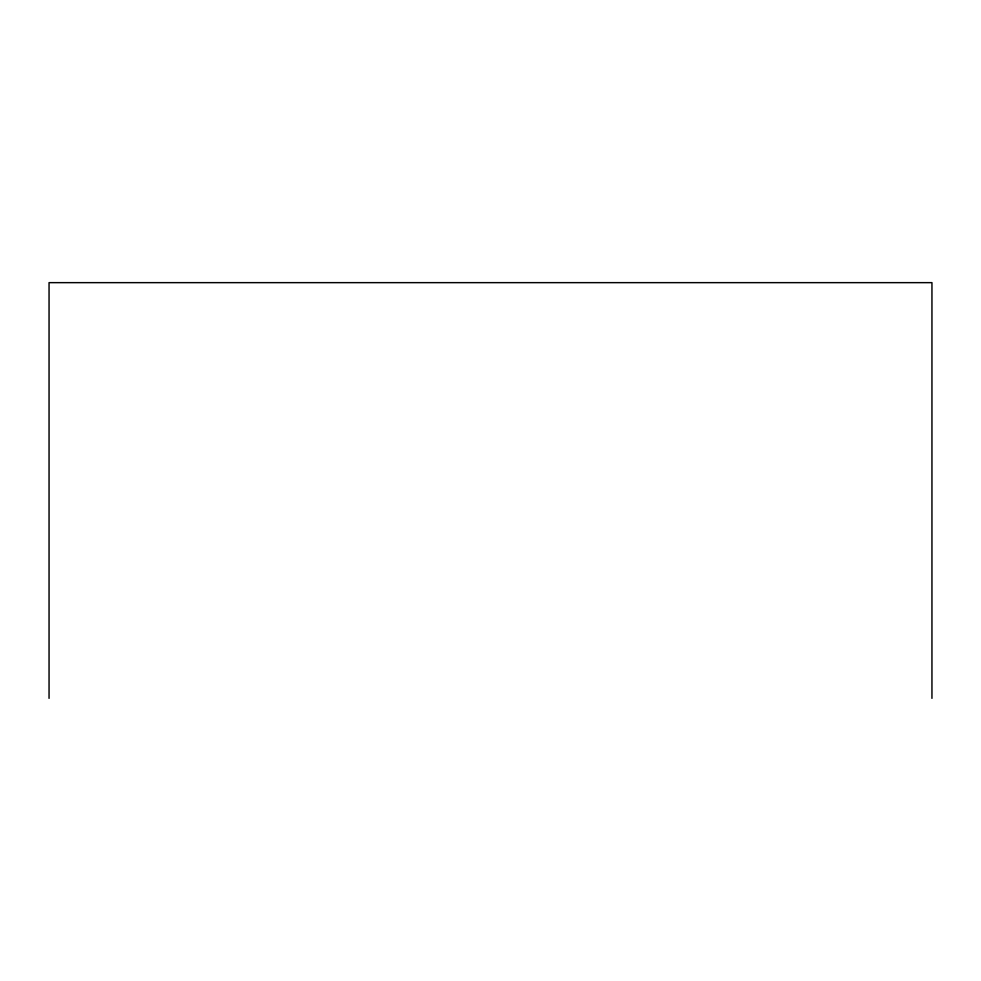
<?xml version="1.0" encoding="UTF-8"?>
<svg xmlns="http://www.w3.org/2000/svg" width="981" height="981" viewBox="0 0 981 981"><rect width="100%" height="100%" fill="white"/><g stroke="black" fill="none" stroke-linecap="round" stroke-linejoin="round"><path stroke-width="1.47" d="M931.95 698.349L931.95 282.651L49.05 282.651L49.05 698.349"/></g></svg>
